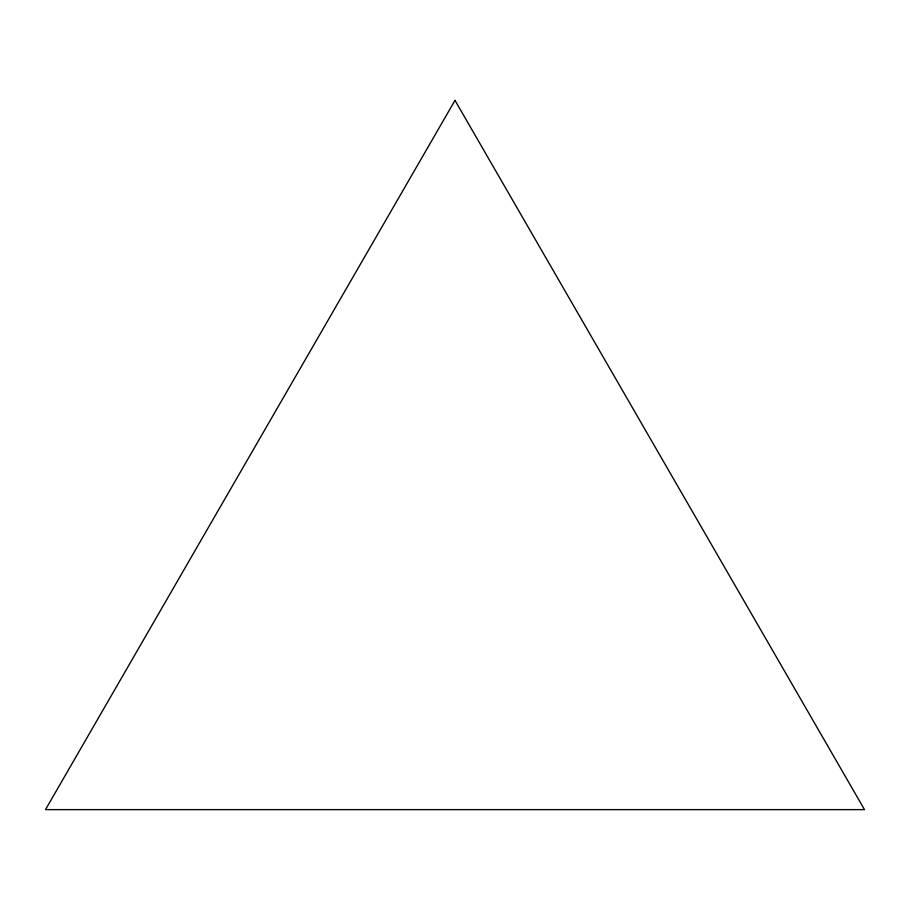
<?xml version="1.0" encoding="UTF-8"?>
<svg xmlns="http://www.w3.org/2000/svg" width="910" height="910" viewBox="0 0 910 910"><rect width="100%" height="100%" fill="white"/><g stroke="black" fill="none" stroke-linecap="round" stroke-linejoin="round"><path stroke-width="1.36" d="M455 100.373L45.5 809.627L864.5 809.627L455 100.373"/></g></svg>
